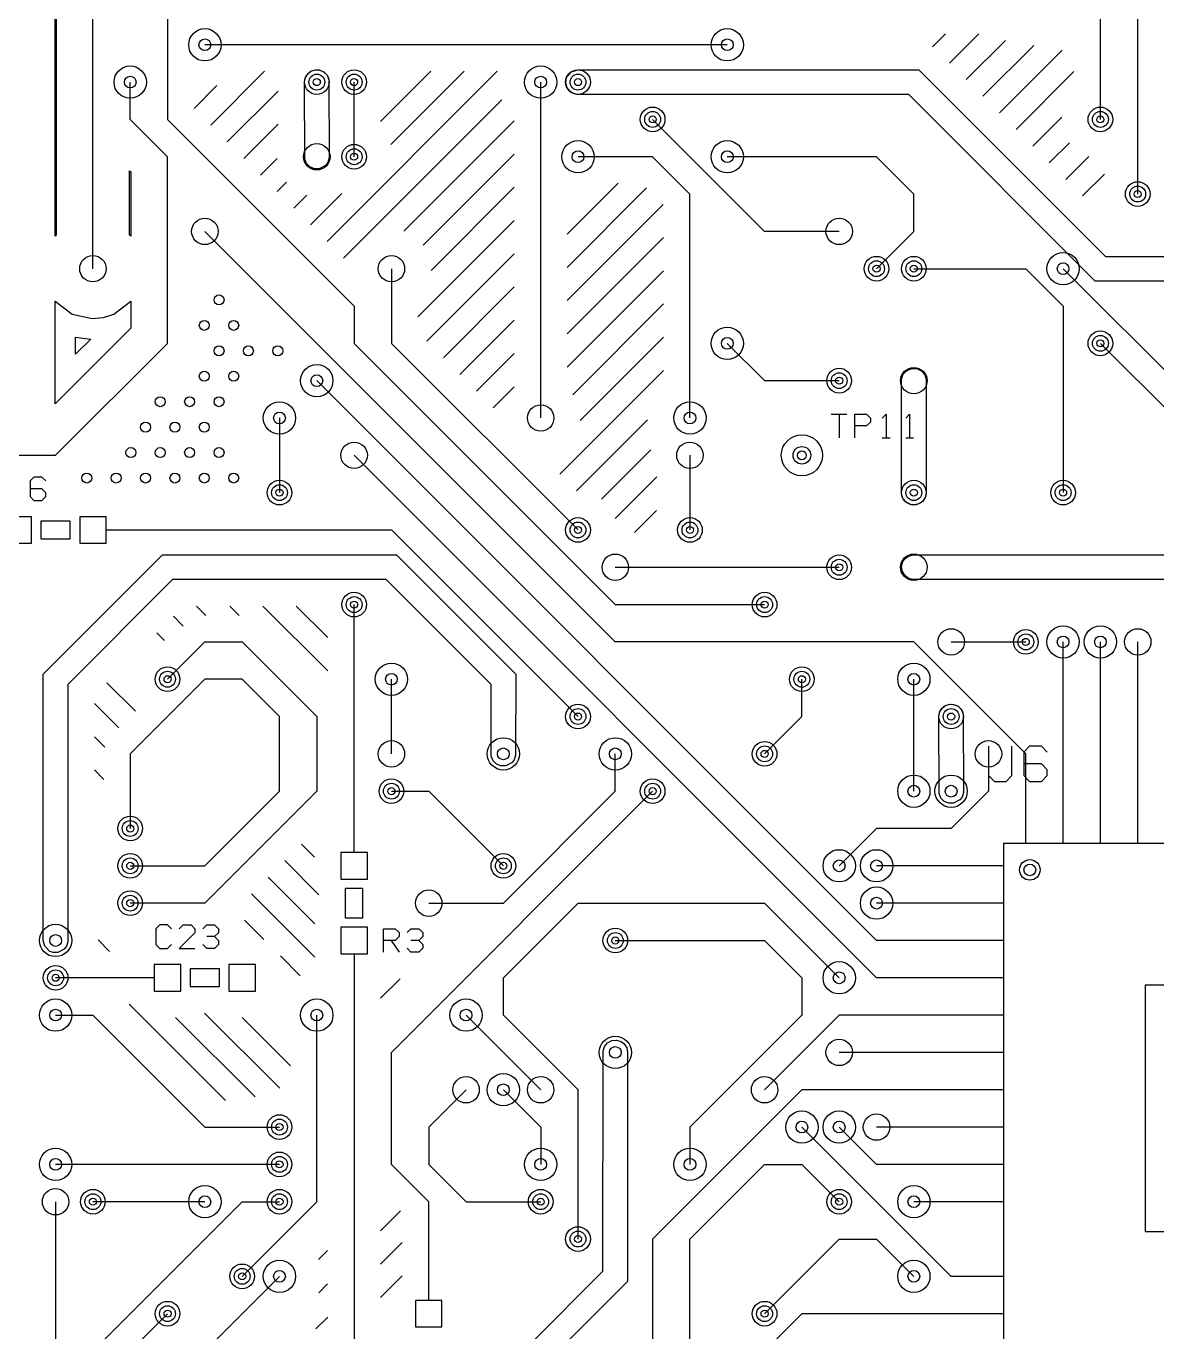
# Model space of a CAD drawing. Extents: x 7 to 280, y 7 to 360.
# Drawn here: x 156.48 to 194.96, y 172.1 to 216.53 of the extents above; entities that cross this region are included whole.
import ezdxf

# ---------------------------------------------------------------- set-up
doc = ezdxf.new("R2010")
doc.units = 0
doc.layers.add('SCORE', color=5, linetype='CONTINUOUS')

msp = doc.modelspace()

# ---------------------------------------------------------------- linework, layer by layer
at = {"layer": 'SCORE'}
for p, q in [((158.75, 208.28), (158.75, 232.41)), ((157.46, 209.3864), (157.46, 226.8007)), ((157.4984, 226.8007), (157.5, 209.4314)), ((193.04, 213.36), (193.04, 222.25)), ((194.31, 210.82), (194.31, 218.44)), ((161.29, 217.17), (161.29, 213.36)), ((187.3208, 215.8247), (187.766, 216.27)), ((187.9071, 215.2797), (188.8974, 216.27)), ((188.4728, 214.714), (189.8062, 216.0475)), ((180.34, 215.9), (162.56, 215.9)), ((189.0385, 214.1483), (190.7684, 215.8782)), ((189.6041, 213.5826), (191.7422, 215.7207)), ((160.02, 213.36), (160.02, 214.63)), ((162.7582, 213.1646), (164.5935, 215)), ((165.95, 214.63), (165.982, 214.7907)), ((165.9581, 212.0081), (165.95, 214.63)), ((165.982, 214.7907), (166.073, 214.927)), ((166.073, 214.927), (166.172, 215.0004)), ((166.172, 215.0004), (166.3288, 215.048)), ((166.3288, 215.048), (166.4519, 215.0419)), ((166.4519, 215.0419), (166.6033, 214.9792)), ((166.6033, 214.9792), (166.7192, 214.8633)), ((166.718, 209.2048), (172.5131, 215)), ((166.7192, 214.8633), (166.7819, 214.7119)), ((166.7819, 214.7119), (166.788, 212.0488)), ((167.64, 212.09), (167.64, 214.63)), ((168.54, 213.2896), (170.2504, 215)), ((168.8912, 212.5094), (171.3818, 215)), ((173.99, 203.2), (173.99, 214.63)), ((174.842, 214.5888), (174.872, 214.7907)), ((174.872, 214.7907), (175.0267, 214.9792)), ((175.0267, 214.9792), (175.26, 215.05)), ((175.26, 215.05), (186.864, 215.05)), ((186.864, 215.05), (193.214, 208.7)), ((190.1698, 213.0169), (192.1393, 214.9864)), ((162.1925, 213.7303), (162.9729, 214.5107)), ((163.3239, 212.5989), (165.0509, 214.326)), ((174.8896, 214.432), (174.842, 214.5888)), ((175.0267, 214.2808), (174.8896, 214.432)), ((175.2188, 214.212), (175.0267, 214.2808)), ((186.516, 214.21), (175.2188, 214.212)), ((192.866, 207.86), (186.516, 214.21)), ((167.2837, 208.6391), (172.6718, 214.0273)), ((161.29, 212.09), (160.02, 213.36)), ((161.29, 213.36), (167.64, 207.01)), ((169.3364, 209.5605), (173.09, 213.3141)), ((181.61, 209.55), (177.8, 213.36)), ((190.7355, 212.4512), (191.7228, 213.4385)), ((163.8895, 212.0333), (165.0544, 213.1981)), ((191.3012, 211.8856), (191.9842, 212.5686)), ((161.29, 205.74), (161.29, 212.09)), ((164.4552, 211.4676), (165.0217, 212.034)), ((166.0208, 211.8567), (165.9581, 212.0081)), ((166.788, 212.0488), (166.7404, 211.892)), ((169.9927, 209.0855), (173.09, 212.1827)), ((177.8, 212.09), (175.26, 212.09)), ((179.07, 210.82), (177.8, 212.09)), ((185.42, 212.09), (180.34, 212.09)), ((186.69, 210.82), (185.42, 212.09)), ((191.8669, 211.3199), (192.6474, 212.1004)), ((160, 209.4315), (160, 211.6122)), ((160, 211.6122), (160.04, 211.5722)), ((160.04, 211.5722), (160.04, 209.3864)), ((166.1367, 211.7408), (166.0208, 211.8567)), ((166.2881, 211.6781), (166.1367, 211.7408)), ((166.4519, 211.6781), (166.2881, 211.6781)), ((166.667, 211.793), (166.4519, 211.6781)), ((166.7404, 211.892), (166.667, 211.793)), ((165.0209, 210.9019), (165.3387, 211.2197)), ((174.89, 209.4573), (176.6227, 211.19)), ((192.4326, 210.7542), (193.1805, 211.5021)), ((165.5866, 210.3362), (166.0335, 210.7831)), ((166.1523, 209.7705), (167.2206, 210.8388)), ((170.2581, 208.2195), (173.09, 211.0514)), ((174.89, 208.3259), (177.5907, 211.0265)), ((179.07, 203.2), (179.07, 210.82)), ((186.69, 209.55), (186.69, 210.82)), ((174.89, 207.1945), (178.1563, 210.4609)), ((169.81, 206.64), (173.09, 209.92)), ((157.5, 209.4314), (157.46, 209.3864)), ((160.04, 209.3864), (160, 209.4315)), ((176.53, 195.58), (162.56, 209.55)), ((174.89, 206.0631), (178.17, 209.3431)), ((184.15, 209.55), (181.61, 209.55)), ((185.42, 208.28), (186.69, 209.55)), ((170.1121, 205.8107), (173.09, 208.7886)), ((193.214, 208.7), (200.66, 208.7)), ((168.91, 208.28), (168.91, 205.74)), ((174.89, 204.9318), (178.17, 208.2118)), ((186.69, 208.28), (190.5, 208.28)), ((190.5, 208.28), (191.77, 207.01)), ((204.47, 195.58), (191.77, 208.28)), ((170.6778, 205.245), (173.09, 207.6573)), ((200.7012, 207.862), (192.866, 207.86)), ((157.46, 203.6778), (157.46, 207.1736)), ((157.46, 207.1736), (158.0433, 206.7343)), ((159.4567, 206.7343), (160.04, 207.1736)), ((160.04, 207.1736), (160.04, 206.2578)), ((175.0822, 203.9926), (178.17, 207.0804)), ((158.0433, 206.7343), (158.723, 206.5807)), ((159.108, 206.6186), (159.4567, 206.7343)), ((167.64, 207.01), (167.64, 205.74)), ((191.77, 207.01), (191.77, 200.66)), ((160.04, 206.2578), (157.46, 203.6778)), ((158.723, 206.5807), (159.108, 206.6186)), ((171.2435, 204.6793), (173.09, 206.5259)), ((157.48, 201.93), (161.29, 205.74)), ((158.16, 205.3677), (158.16, 205.9542)), ((158.16, 205.9542), (158.6741, 205.8819)), ((158.6741, 205.8819), (158.16, 205.3677)), ((167.64, 205.74), (176.53, 196.85)), ((168.91, 205.74), (175.26, 199.39)), ((175.337, 203.116), (178.17, 205.949)), ((180.34, 205.74), (181.61, 204.47)), ((193.04, 205.74), (195.58, 203.2)), ((171.8091, 204.1137), (173.09, 205.3945)), ((186.492, 204.8404), (186.6488, 204.888)), ((186.6488, 204.888), (186.8119, 204.8719)), ((186.8119, 204.8719), (186.9564, 204.7947)), ((185.42, 185.42), (166.37, 204.47)), ((174.6376, 201.2852), (178.17, 204.8177)), ((181.61, 204.47), (184.15, 204.47)), ((186.272, 204.5112), (186.3196, 204.668)), ((186.272, 200.6188), (186.272, 204.5112)), ((186.3196, 204.668), (186.393, 204.767)), ((186.393, 204.767), (186.492, 204.8404)), ((186.9564, 204.7947), (187.0604, 204.668)), ((187.0604, 204.668), (187.108, 204.5112)), ((187.108, 204.5112), (187.11, 200.66)), ((172.3748, 203.548), (173.09, 204.2631)), ((165.1, 203.2), (165.1, 200.66)), ((175.2033, 200.7195), (177.6219, 203.1382)), ((183.88, 203.33), (184.4133, 203.33)), ((184.1467, 203.33), (184.1467, 202.53)), ((184.68, 202.53), (184.68, 203.33)), ((184.68, 203.33), (185.08, 203.33)), ((185.08, 203.33), (185.2133, 203.1967)), ((185.2133, 203.1967), (185.2133, 203.0633)), ((185.6133, 203.1967), (185.7467, 203.33)), ((185.7467, 203.33), (185.7467, 202.53)), ((186.4133, 203.1967), (186.5467, 203.33)), ((186.5467, 203.33), (186.5467, 202.53)), ((185.08, 202.93), (184.68, 202.93)), ((185.2133, 203.0633), (185.08, 202.93)), ((185.6133, 202.53), (185.88, 202.53)), ((186.4133, 202.53), (186.68, 202.53)), ((154.94, 201.93), (157.48, 201.93)), ((185.42, 184.15), (167.64, 201.93)), ((176.0569, 200.4418), (177.7338, 202.1187)), ((179.07, 201.93), (179.07, 199.39)), ((156.7433, 201.19), (156.61, 201.0567)), ((156.61, 201.0567), (156.61, 200.5233)), ((157.01, 201.19), (156.7433, 201.19)), ((157.1433, 201.0567), (157.01, 201.19)), ((176.5218, 199.7754), (177.9395, 201.1931)), ((157.01, 200.79), (156.61, 200.79)), ((156.61, 200.5233), (156.7433, 200.39)), ((157.1433, 200.6567), (157.01, 200.79)), ((157.01, 200.39), (157.1433, 200.5233)), ((157.1433, 200.5233), (157.1433, 200.6567)), ((186.3196, 200.462), (186.272, 200.6188)), ((186.4236, 200.3353), (186.3196, 200.462)), ((187.078, 200.4993), (186.987, 200.363)), ((187.11, 200.66), (187.078, 200.4993)), ((156.7433, 200.39), (157.01, 200.39)), ((177.1803, 199.3024), (177.9265, 200.0487)), ((186.5681, 200.2581), (186.4236, 200.3353)), ((186.7312, 200.242), (186.5681, 200.2581)), ((186.888, 200.2896), (186.7312, 200.242)), ((186.987, 200.363), (186.888, 200.2896)), ((156.66, 199.84), (155.76, 199.84)), ((156.66, 198.94), (156.66, 199.84)), ((157.98, 199.69), (156.98, 199.69)), ((156.98, 199.69), (156.98, 199.09)), ((157.98, 199.09), (157.98, 199.69)), ((159.2, 199.84), (158.3, 199.84)), ((158.3, 199.84), (158.3, 198.94)), ((159.2, 198.94), (159.2, 199.84)), ((156.98, 199.09), (157.98, 199.09)), ((159.2, 199.39), (161.29, 199.39)), ((161.29, 199.39), (168.91, 199.39)), ((168.91, 199.39), (175.26, 193.04)), ((155.76, 198.94), (156.66, 198.94)), ((158.3, 198.94), (159.2, 198.94)), ((157.06, 194.484), (161.116, 198.54)), ((161.116, 198.54), (169.084, 198.54)), ((169.084, 198.54), (173.14, 194.484)), ((186.272, 198.1612), (186.3196, 198.318)), ((186.3196, 198.318), (186.393, 198.417)), ((186.393, 198.417), (186.5293, 198.508)), ((186.5293, 198.508), (186.69, 198.54)), ((186.69, 198.54), (200.834, 198.54)), ((176.53, 198.12), (184.15, 198.12)), ((186.2881, 197.9981), (186.272, 198.1612)), ((186.393, 197.823), (186.2881, 197.9981)), ((186.5293, 197.732), (186.393, 197.823)), ((161.464, 197.7), (157.9, 194.136)), ((168.736, 197.7), (161.464, 197.7)), ((172.3, 194.136), (168.736, 197.7)), ((186.69, 197.7), (186.5293, 197.732)), ((200.486, 197.7), (186.69, 197.7)), ((167.64, 190.5), (167.64, 196.85)), ((176.53, 196.85), (181.61, 196.85)), ((161.4895, 196.4528), (161.8247, 196.1175)), ((162.2737, 196.8), (162.5937, 196.48)), ((163.405, 196.8), (163.725, 196.48)), ((164.5364, 196.8), (166.74, 194.5964)), ((165.6678, 196.8), (166.74, 195.7278)), ((160.9238, 195.8871), (161.1855, 195.6254)), ((161.29, 194.31), (162.56, 195.58)), ((162.56, 195.58), (163.83, 195.58)), ((163.83, 195.58), (166.37, 193.04)), ((186.69, 195.58), (176.53, 195.58)), ((190.5, 191.77), (186.69, 195.58)), ((187.96, 195.58), (190.5, 195.58)), ((191.77, 190.5), (191.77, 195.58)), ((193.04, 190.5), (193.04, 195.58)), ((194.31, 190.5), (194.31, 195.58)), ((157.06, 185.42), (157.06, 194.484)), ((159.2268, 194.19), (160.1961, 193.2207)), ((162.56, 194.31), (160.02, 191.77)), ((163.83, 194.31), (162.56, 194.31)), ((165.1, 193.04), (163.83, 194.31)), ((168.91, 191.77), (168.91, 194.31)), ((173.14, 194.484), (173.138, 191.7288)), ((182.88, 193.04), (182.88, 194.31)), ((186.69, 190.5), (186.69, 194.31)), ((157.9, 194.136), (157.898, 185.3788)), ((172.3081, 191.6881), (172.3, 194.136)), ((158.7998, 193.4856), (159.631, 192.6544)), ((187.572, 193.2007), (187.663, 193.337)), ((187.663, 193.337), (187.762, 193.4104)), ((187.762, 193.4104), (187.9188, 193.458)), ((187.9188, 193.458), (188.0419, 193.4519)), ((188.0419, 193.4519), (188.1933, 193.3892)), ((188.1933, 193.3892), (188.3092, 193.2733)), ((165.1, 190.5), (165.1, 193.04)), ((166.37, 193.04), (166.37, 190.5)), ((181.61, 191.77), (182.88, 193.04)), ((187.54, 193.04), (187.572, 193.2007)), ((187.5481, 190.4181), (187.54, 193.04)), ((188.3092, 193.2733), (188.3719, 193.1219)), ((188.3719, 193.1219), (188.378, 190.4588)), ((158.7996, 192.3545), (159.1512, 192.0029)), ((189.23, 192.03), (189.23, 191.03)), ((190.03, 191.03), (190.03, 192.03)), ((190.63, 192.03), (190.43, 191.83)), ((191.03, 192.03), (190.63, 192.03)), ((191.23, 191.83), (191.03, 192.03)), ((160.02, 191.77), (160.02, 189.23)), ((172.3708, 191.5367), (172.3081, 191.6881)), ((172.4867, 191.4208), (172.3708, 191.5367)), ((173.0904, 191.572), (173.017, 191.473)), ((173.138, 191.7288), (173.0904, 191.572)), ((176.53, 190.5), (176.53, 191.77)), ((189.23, 191.77), (189.23, 190.5)), ((190.43, 191.83), (190.43, 191.03)), ((190.5, 190.5), (190.5, 191.77)), ((158.7993, 191.2234), (159.12, 190.9027)), ((172.6381, 191.3581), (172.4867, 191.4208)), ((172.8019, 191.3581), (172.6381, 191.3581)), ((173.017, 191.473), (172.8019, 191.3581)), ((191.03, 191.43), (190.43, 191.43)), ((191.23, 191.23), (191.03, 191.43)), ((191.23, 191.03), (191.23, 191.23)), ((189.23, 191.03), (189.43, 190.83)), ((189.43, 190.83), (189.83, 190.83)), ((189.83, 190.83), (190.03, 191.03)), ((190.43, 191.03), (190.63, 190.83)), ((190.63, 190.83), (191.03, 190.83)), ((191.03, 190.83), (191.23, 191.03)), ((166.37, 190.5), (162.56, 186.69)), ((162.56, 187.96), (165.1, 190.5)), ((167.64, 188.41), (167.64, 190.5)), ((168.91, 181.61), (177.8, 190.5)), ((168.91, 190.5), (170.18, 190.5)), ((170.18, 190.5), (172.72, 187.96)), ((172.72, 186.69), (176.53, 190.5)), ((187.6108, 190.2667), (187.5481, 190.4181)), ((187.7267, 190.1508), (187.6108, 190.2667)), ((189.23, 190.5), (187.96, 189.23)), ((188.257, 190.203), (188.0419, 190.0881)), ((188.3304, 190.302), (188.257, 190.203)), ((188.378, 190.4588), (188.3304, 190.302)), ((190.5, 188.722), (190.5, 190.5)), ((191.77, 188.722), (191.77, 190.5)), ((193.04, 188.722), (193.04, 190.5)), ((194.31, 188.722), (194.31, 190.5)), ((187.8781, 190.0881), (187.7267, 190.1508)), ((188.0419, 190.0881), (187.8781, 190.0881)), ((185.42, 189.23), (184.15, 187.96)), ((187.96, 189.23), (185.42, 189.23)), ((165.8455, 188.7027), (166.29, 188.2582)), ((168.09, 188.41), (167.19, 188.41)), ((167.19, 188.41), (167.19, 187.51)), ((168.09, 187.51), (168.09, 188.41)), ((207.772, 188.722), (189.738, 188.722)), ((189.738, 188.722), (189.738, 170.688)), ((160.02, 187.96), (162.56, 187.96)), ((165.2798, 188.137), (166.44, 186.9768)), ((187.96, 187.96), (185.42, 187.96)), ((189.738, 187.96), (187.96, 187.96)), ((164.7141, 187.5713), (166.2982, 185.9872)), ((167.19, 187.51), (168.09, 187.51)), ((167.94, 187.19), (167.34, 187.19)), ((167.34, 187.19), (167.34, 186.19)), ((167.94, 186.19), (167.94, 187.19)), ((162.56, 186.69), (160.02, 186.69)), ((164.1484, 187.0056), (166.2977, 184.8564)), ((170.18, 186.69), (172.72, 186.69)), ((172.72, 184.15), (175.26, 186.69)), ((175.26, 186.69), (181.61, 186.69)), ((181.61, 186.69), (184.15, 184.15)), ((187.96, 186.69), (185.42, 186.69)), ((189.738, 186.69), (187.96, 186.69)), ((167.34, 186.19), (167.94, 186.19)), ((161.0233, 185.95), (160.89, 185.8167)), ((160.89, 185.8167), (160.89, 185.2833)), ((161.29, 185.95), (161.0233, 185.95)), ((161.4233, 185.8167), (161.29, 185.95)), ((161.69, 185.8167), (161.8233, 185.95)), ((161.8233, 185.95), (162.09, 185.95)), ((162.09, 185.95), (162.2233, 185.8167)), ((162.2233, 185.8167), (162.2233, 185.6833)), ((162.49, 185.8167), (162.6233, 185.95)), ((162.6233, 185.95), (162.89, 185.95)), ((162.89, 185.95), (163.0233, 185.8167)), ((163.0233, 185.8167), (163.0233, 185.6833)), ((163.9077, 186.115), (164.572, 185.4507)), ((168.09, 185.87), (167.19, 185.87)), ((167.19, 185.87), (167.19, 184.97)), ((168.09, 184.97), (168.09, 185.87)), ((168.64, 185.02), (168.64, 185.82)), ((168.64, 185.82), (169.04, 185.82)), ((169.04, 185.82), (169.1733, 185.6867)), ((169.44, 185.6867), (169.5733, 185.82)), ((169.5733, 185.82), (169.84, 185.82)), ((169.84, 185.82), (169.9733, 185.6867)), ((157.1096, 185.222), (157.06, 185.42)), ((157.898, 185.3788), (157.8504, 185.222)), ((158.9293, 185.4365), (159.3158, 185.05)), ((162.2233, 185.6833), (161.69, 185.15)), ((162.89, 185.55), (162.6233, 185.55)), ((163.0233, 185.6833), (162.89, 185.55)), ((162.89, 185.55), (163.0233, 185.4167)), ((163.0233, 185.4167), (163.0233, 185.2833)), ((169.04, 185.42), (168.64, 185.42)), ((168.9067, 185.42), (169.1733, 185.02)), ((169.1733, 185.5533), (169.04, 185.42)), ((169.1733, 185.6867), (169.1733, 185.5533)), ((169.84, 185.42), (169.5733, 185.42)), ((169.9733, 185.5533), (169.84, 185.42)), ((169.84, 185.42), (169.9733, 185.2867)), ((169.9733, 185.6867), (169.9733, 185.5533)), ((176.53, 185.42), (181.61, 185.42)), ((181.61, 185.42), (182.88, 184.15)), ((187.96, 185.42), (185.42, 185.42)), ((189.738, 185.42), (187.96, 185.42)), ((157.282, 185.0496), (157.1096, 185.222)), ((157.3981, 185.0081), (157.282, 185.0496)), ((157.5619, 185.0081), (157.3981, 185.0081)), ((157.777, 185.123), (157.5619, 185.0081)), ((157.8504, 185.222), (157.777, 185.123)), ((160.89, 185.2833), (161.0233, 185.15)), ((161.0233, 185.15), (161.29, 185.15)), ((161.29, 185.15), (161.4233, 185.2833)), ((161.69, 185.15), (162.2233, 185.15)), ((162.6233, 185.15), (162.49, 185.2833)), ((162.89, 185.15), (162.6233, 185.15)), ((163.0233, 185.2833), (162.89, 185.15)), ((165.1307, 184.892), (165.8071, 184.2156)), ((167.19, 184.97), (168.09, 184.97)), ((167.64, 184.97), (167.64, 182.88)), ((169.5733, 185.02), (169.44, 185.1533)), ((169.84, 185.02), (169.5733, 185.02)), ((169.9733, 185.1533), (169.84, 185.02)), ((169.9733, 185.2867), (169.9733, 185.1533)), ((161.74, 184.6), (160.84, 184.6)), ((160.84, 184.6), (160.84, 183.7)), ((161.74, 183.7), (161.74, 184.6)), ((163.06, 184.45), (162.06, 184.45)), ((162.06, 184.45), (162.06, 183.85)), ((163.06, 183.85), (163.06, 184.45)), ((164.28, 184.6), (163.38, 184.6)), ((163.38, 184.6), (163.38, 183.7)), ((164.28, 183.7), (164.28, 184.6)), ((158.75, 184.15), (157.48, 184.15)), ((160.84, 184.15), (158.75, 184.15)), ((168.54, 183.4533), (169.2067, 184.12)), ((172.72, 182.88), (172.72, 184.15)), ((182.88, 184.15), (182.88, 182.88)), ((187.96, 184.15), (185.42, 184.15)), ((189.738, 184.15), (187.96, 184.15)), ((160.84, 183.7), (161.74, 183.7)), ((162.06, 183.85), (163.06, 183.85)), ((163.38, 183.7), (164.28, 183.7)), ((202.946, 183.896), (194.564, 183.896)), ((194.564, 183.896), (194.564, 175.514)), ((159.9845, 183.25), (163.2645, 179.97)), ((157.48, 182.88), (158.75, 182.88)), ((158.75, 182.88), (162.56, 179.07)), ((161.5658, 182.8), (164.2701, 180.0957)), ((162.5472, 182.95), (165.1079, 180.3893)), ((163.8286, 182.8), (165.47, 181.1586)), ((166.37, 176.53), (166.37, 182.88)), ((167.64, 182.88), (167.64, 171.45)), ((173.99, 180.34), (171.45, 182.88)), ((175.26, 180.34), (172.72, 182.88)), ((182.88, 182.88), (179.07, 179.07)), ((184.15, 182.88), (181.61, 180.34)), ((187.96, 182.88), (184.15, 182.88)), ((189.738, 182.88), (187.96, 182.88)), ((176.112, 181.6512), (176.1596, 181.808)), ((176.1596, 181.808), (176.2636, 181.9347)), ((176.2636, 181.9347), (176.4081, 182.0119)), ((176.4081, 182.0119), (176.5712, 182.028)), ((176.5712, 182.028), (176.728, 181.9804)), ((176.728, 181.9804), (176.827, 181.907)), ((176.827, 181.907), (176.918, 181.7707)), ((176.918, 181.7707), (176.95, 181.61)), ((168.91, 177.8), (168.91, 181.61)), ((176.11, 174.164), (176.112, 181.6512)), ((176.95, 181.61), (176.95, 173.816)), ((187.96, 181.61), (184.15, 181.61)), ((189.738, 181.61), (187.96, 181.61)), ((171.45, 180.34), (170.18, 179.07)), ((172.72, 180.34), (173.99, 179.07)), ((175.26, 175.26), (175.26, 180.34)), ((182.88, 180.34), (177.8, 175.26)), ((187.96, 180.34), (182.88, 180.34)), ((189.738, 180.34), (187.96, 180.34)), ((162.56, 179.07), (165.1, 179.07)), ((170.18, 179.07), (170.18, 177.8)), ((173.99, 179.07), (173.99, 177.8)), ((179.07, 179.07), (179.07, 177.8)), ((187.96, 173.99), (182.88, 179.07)), ((185.42, 177.8), (184.15, 179.07)), ((187.96, 179.07), (185.42, 179.07)), ((189.738, 179.07), (187.96, 179.07)), ((165.1, 177.8), (157.48, 177.8)), ((170.18, 176.53), (168.91, 177.8)), ((170.18, 177.8), (171.45, 176.53)), ((179.07, 175.26), (181.61, 177.8)), ((181.61, 177.8), (182.88, 177.8)), ((182.88, 177.8), (184.15, 176.53)), ((187.96, 177.8), (185.42, 177.8)), ((189.738, 177.8), (187.96, 177.8)), ((157.48, 176.53), (157.48, 170.18)), ((162.56, 176.53), (158.75, 176.53)), ((158.75, 171.45), (163.83, 176.53)), ((163.83, 173.99), (166.37, 176.53)), ((163.83, 176.53), (165.1, 176.53)), ((170.18, 175.26), (170.18, 176.53)), ((171.45, 176.53), (173.99, 176.53)), ((187.96, 176.53), (186.69, 176.53)), ((189.738, 176.53), (187.96, 176.53)), ((168.54, 175.5337), (169.2217, 176.2155)), ((168.54, 174.4023), (169.28, 175.1423)), ((170.18, 173.17), (170.18, 175.26)), ((177.8, 175.26), (177.8, 167.64)), ((179.07, 171.45), (179.07, 175.26)), ((181.61, 172.72), (184.15, 175.26)), ((184.15, 175.26), (185.42, 175.26)), ((185.42, 175.26), (186.69, 173.99)), ((194.564, 175.514), (202.946, 175.514)), ((166.4333, 174.5584), (166.7396, 174.8646)), ((160.02, 168.91), (165.1, 173.99)), ((168.54, 173.271), (169.28, 174.011)), ((173.6653, 171.7164), (176.11, 174.164)), ((176.95, 173.816), (174.2564, 171.1253)), ((189.738, 173.99), (187.96, 173.99)), ((166.4371, 173.4309), (166.7398, 173.7335)), ((170.63, 173.17), (169.73, 173.17)), ((169.73, 173.17), (169.73, 172.27)), ((170.63, 172.27), (170.63, 173.17)), ((161.29, 172.72), (158.75, 170.18)), ((166.3393, 172.2016), (166.74, 172.6023)), ((182.88, 172.72), (179.07, 168.91)), ((187.96, 172.72), (182.88, 172.72)), ((189.738, 172.72), (187.96, 172.72)), ((169.73, 172.27), (170.63, 172.27))]:
    msp.add_line(p, q, dxfattribs=at)
for centre, radius in [((162.56, 215.9), 0.55), ((180.34, 215.9), 0.55), ((162.56, 215.9), 0.2), ((180.34, 215.9), 0.2), ((160.02, 214.63), 0.55), ((173.99, 214.63), 0.55), ((160.02, 214.63), 0.2), ((166.37, 214.63), 0.42), ((166.37, 214.63), 0.27), ((166.37, 214.63), 0.12), ((167.64, 214.63), 0.42), ((167.64, 214.63), 0.27), ((167.64, 214.63), 0.12), ((173.99, 214.63), 0.2), ((175.26, 214.63), 0.42), ((175.26, 214.63), 0.27), ((175.26, 214.63), 0.12), ((177.8, 213.36), 0.42), ((193.04, 213.36), 0.42), ((177.8, 213.36), 0.27), ((177.8, 213.36), 0.12), ((193.04, 213.36), 0.27), ((193.04, 213.36), 0.12), ((166.37, 212.09), 0.45), ((167.64, 212.09), 0.42), ((175.26, 212.09), 0.55), ((180.34, 212.09), 0.55), ((167.64, 212.09), 0.27), ((167.64, 212.09), 0.12), ((175.26, 212.09), 0.2), ((180.34, 212.09), 0.2), ((194.31, 210.82), 0.42), ((194.31, 210.82), 0.27), ((194.31, 210.82), 0.12), ((162.56, 209.55), 0.45), ((184.15, 209.55), 0.45), ((158.75, 208.28), 0.45), ((168.91, 208.28), 0.45), ((185.42, 208.28), 0.42), ((185.42, 208.28), 0.27), ((185.42, 208.28), 0.12), ((186.69, 208.28), 0.42), ((186.69, 208.28), 0.27), ((186.69, 208.28), 0.12), ((191.77, 208.28), 0.55), ((191.77, 208.28), 0.2), ((163.0419, 207.218), 0.17), ((162.5419, 206.352), 0.17), ((163.5419, 206.352), 0.17), ((180.34, 205.74), 0.55), ((180.34, 205.74), 0.2), ((193.04, 205.74), 0.42), ((193.04, 205.74), 0.27), ((193.04, 205.74), 0.12), ((163.0419, 205.486), 0.17), ((164.0419, 205.486), 0.17), ((165.0419, 205.486), 0.17), ((166.37, 204.47), 0.55), ((184.15, 204.47), 0.42), ((186.69, 204.47), 0.45), ((162.5419, 204.62), 0.17), ((163.5419, 204.62), 0.17), ((166.37, 204.47), 0.2), ((184.15, 204.47), 0.27), ((184.15, 204.47), 0.12), ((161.0419, 203.754), 0.17), ((162.0419, 203.754), 0.17), ((163.0419, 203.754), 0.17), ((165.1, 203.2), 0.55), ((173.99, 203.2), 0.45), ((179.07, 203.2), 0.55), ((165.1, 203.2), 0.2), ((179.07, 203.2), 0.2), ((160.5419, 202.888), 0.17), ((161.5419, 202.888), 0.17), ((162.5419, 202.888), 0.17), ((182.88, 201.93), 0.7), ((160.0419, 202.022), 0.17), ((161.0419, 202.022), 0.17), ((162.0419, 202.022), 0.17), ((163.0419, 202.022), 0.17), ((167.64, 201.93), 0.45), ((179.07, 201.93), 0.45), ((182.88, 201.93), 0.3), ((182.88, 201.93), 0.15), ((158.5419, 201.156), 0.17), ((159.5419, 201.156), 0.17), ((160.5419, 201.156), 0.17), ((161.5419, 201.156), 0.17), ((162.5419, 201.156), 0.17), ((163.5419, 201.156), 0.17), ((165.1, 200.66), 0.42), ((165.1, 200.66), 0.27), ((186.69, 200.66), 0.42), ((186.69, 200.66), 0.27), ((191.77, 200.66), 0.42), ((191.77, 200.66), 0.27), ((165.1, 200.66), 0.12), ((186.69, 200.66), 0.12), ((191.77, 200.66), 0.12), ((175.26, 199.39), 0.42), ((175.26, 199.39), 0.27), ((179.07, 199.39), 0.42), ((179.07, 199.39), 0.27), ((175.26, 199.39), 0.12), ((179.07, 199.39), 0.12), ((176.53, 198.12), 0.45), ((184.15, 198.12), 0.42), ((184.15, 198.12), 0.27), ((184.15, 198.12), 0.12), ((186.69, 198.12), 0.45), ((167.64, 196.85), 0.42), ((167.64, 196.85), 0.27), ((167.64, 196.85), 0.12), ((181.61, 196.85), 0.42), ((181.61, 196.85), 0.27), ((181.61, 196.85), 0.12), ((187.96, 195.58), 0.45), ((190.5, 195.58), 0.42), ((191.77, 195.58), 0.55), ((193.04, 195.58), 0.55), ((194.31, 195.58), 0.45), ((190.5, 195.58), 0.27), ((190.5, 195.58), 0.12), ((191.77, 195.58), 0.2), ((193.04, 195.58), 0.2), ((161.29, 194.31), 0.42), ((168.91, 194.31), 0.55), ((182.88, 194.31), 0.42), ((186.69, 194.31), 0.55), ((161.29, 194.31), 0.27), ((161.29, 194.31), 0.12), ((168.91, 194.31), 0.2), ((182.88, 194.31), 0.27), ((182.88, 194.31), 0.12), ((186.69, 194.31), 0.2), ((175.26, 193.04), 0.42), ((175.26, 193.04), 0.27), ((187.96, 193.04), 0.42), ((187.96, 193.04), 0.27), ((175.26, 193.04), 0.12), ((187.96, 193.04), 0.12), ((168.91, 191.77), 0.45), ((172.72, 191.77), 0.55), ((172.72, 191.77), 0.2), ((176.53, 191.77), 0.55), ((176.53, 191.77), 0.2), ((181.61, 191.77), 0.42), ((181.61, 191.77), 0.27), ((189.23, 191.77), 0.45), ((181.61, 191.77), 0.12), ((168.91, 190.5), 0.42), ((168.91, 190.5), 0.27), ((177.8, 190.5), 0.42), ((177.8, 190.5), 0.27), ((186.69, 190.5), 0.55), ((186.69, 190.5), 0.2), ((187.96, 190.5), 0.55), ((187.96, 190.5), 0.2), ((168.91, 190.5), 0.12), ((177.8, 190.5), 0.12), ((160.02, 189.23), 0.42), ((160.02, 189.23), 0.27), ((160.02, 189.23), 0.12), ((184.15, 187.96), 0.55), ((185.42, 187.96), 0.55), ((160.02, 187.96), 0.42), ((160.02, 187.96), 0.27), ((160.02, 187.96), 0.12), ((172.72, 187.96), 0.42), ((172.72, 187.96), 0.27), ((172.72, 187.96), 0.12), ((184.15, 187.96), 0.2), ((185.42, 187.96), 0.2), ((190.638, 187.822), 0.35), ((190.638, 187.822), 0.2), ((160.02, 186.69), 0.42), ((170.18, 186.69), 0.45), ((185.42, 186.69), 0.55), ((160.02, 186.69), 0.27), ((160.02, 186.69), 0.12), ((185.42, 186.69), 0.2), ((157.48, 185.42), 0.55), ((176.53, 185.42), 0.42), ((157.48, 185.42), 0.2), ((176.53, 185.42), 0.27), ((176.53, 185.42), 0.12), ((157.48, 184.15), 0.42), ((157.48, 184.15), 0.27), ((184.15, 184.15), 0.55), ((157.48, 184.15), 0.12), ((184.15, 184.15), 0.2), ((157.48, 182.88), 0.55), ((157.48, 182.88), 0.2), ((166.37, 182.88), 0.55), ((166.37, 182.88), 0.2), ((171.45, 182.88), 0.55), ((171.45, 182.88), 0.2), ((176.53, 181.61), 0.55), ((176.53, 181.61), 0.2), ((184.15, 181.61), 0.45), ((172.72, 180.34), 0.55), ((171.45, 180.34), 0.45), ((172.72, 180.34), 0.2), ((173.99, 180.34), 0.45), ((181.61, 180.34), 0.45), ((182.88, 179.07), 0.55), ((184.15, 179.07), 0.55), ((185.42, 179.07), 0.45), ((165.1, 179.07), 0.42), ((165.1, 179.07), 0.27), ((165.1, 179.07), 0.12), ((182.88, 179.07), 0.2), ((184.15, 179.07), 0.2), ((157.48, 177.8), 0.55), ((165.1, 177.8), 0.42), ((173.99, 177.8), 0.55), ((179.07, 177.8), 0.55), ((157.48, 177.8), 0.2), ((165.1, 177.8), 0.27), ((165.1, 177.8), 0.12), ((173.99, 177.8), 0.2), ((179.07, 177.8), 0.2), ((157.48, 176.53), 0.45), ((158.75, 176.53), 0.42), ((162.56, 176.53), 0.55), ((165.1, 176.53), 0.42), ((173.99, 176.53), 0.42), ((184.15, 176.53), 0.42), ((186.69, 176.53), 0.55), ((158.75, 176.53), 0.27), ((158.75, 176.53), 0.12), ((162.56, 176.53), 0.2), ((165.1, 176.53), 0.27), ((165.1, 176.53), 0.12), ((173.99, 176.53), 0.27), ((173.99, 176.53), 0.12), ((184.15, 176.53), 0.27), ((184.15, 176.53), 0.12), ((186.69, 176.53), 0.2), ((175.26, 175.26), 0.42), ((175.26, 175.26), 0.27), ((175.26, 175.26), 0.12), ((163.83, 173.99), 0.42), ((163.83, 173.99), 0.27), ((165.1, 173.99), 0.55), ((165.1, 173.99), 0.2), ((186.69, 173.99), 0.55), ((186.69, 173.99), 0.2), ((163.83, 173.99), 0.12), ((161.29, 172.72), 0.42), ((161.29, 172.72), 0.27), ((181.61, 172.72), 0.42), ((181.61, 172.72), 0.27), ((161.29, 172.72), 0.12), ((181.61, 172.72), 0.12)]:
    msp.add_circle(centre, radius, dxfattribs=at)

doc.saveas('drawing.dxf')
